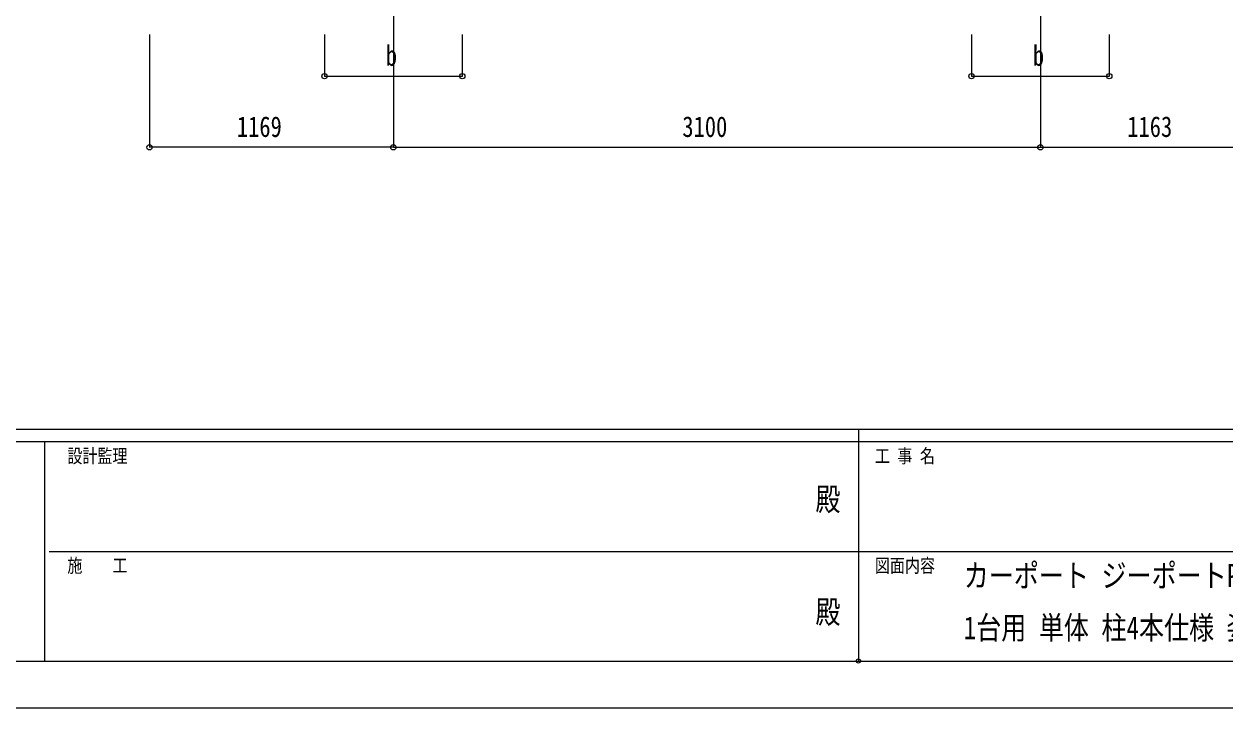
# Model space of a CAD drawing. Units: millimetres, scale not verified. Extents: x -12615 to 12615, y -8910 to 8910.
# Drawn here: x -4013 to 1741, y -8910 to -5632 of the extents above; entities that cross this region are included whole.
import ezdxf
from ezdxf.enums import TextEntityAlignment as Align

# ---------------------------------------------------------------- set-up
doc = ezdxf.new("R2010")
doc.units = ezdxf.units.MM
doc.header["$LTSCALE"] = 40
doc.header["$PDMODE"] = 32
doc.header["$PDSIZE"] = 20
for name, color, linetype in [('0-2_USER1', 3, 'Continuous'), ('0-3_YKK_12', 2, 'Continuous'), ('0-6_YKK_D', 6, 'Continuous'), ('0-7_YKK_ZWAK', 7, 'Continuous')]:
    doc.layers.add(name, color=color, linetype=linetype)
doc.styles.add('ＭＳ ゴシック', font='')
doc.styles.get('ＭＳ ゴシック').set_extended_font_data('MS Gothic')

msp = doc.modelspace()

# ---------------------------------------------------------------- linework, layer by layer
at = {"layer": '0-3_YKK_12'}
for p, q in [((-2243.1, -5332.18), (-2243.1, -5832.18)), ((856.9, -5332.18), (856.9, -5832.18))]:
    msp.add_line(p, q, dxfattribs=at)
at = {"layer": '0-6_YKK_D'}
for p, q in [((-3411.7, -5682.18), (-3411.7, -6224.15)), ((-2573.1, -5682.18), (-2573.1, -5883.18)), ((-2243.1, -5682.18), (-2243.1, -6224.15)), ((-2243.1, -5682.18), (-2243.1, -6224.15)), ((-1913.1, -5682.18), (-1913.1, -5883.18)), ((526.9, -5682.18), (526.9, -5883.18)), ((856.9, -5682.18), (856.9, -6224.15)), ((856.9, -5682.18), (856.9, -6224.15)), ((1186.9, -5682.18), (1186.9, -5883.18)), ((-2573.1, -5882.18), (-1913.1, -5882.18)), ((526.9, -5882.18), (1186.9, -5882.18)), ((-2243.1, -6223.15), (-3411.7, -6223.15)), ((-2243.1, -6223.15), (856.9, -6223.15)), ((856.9, -6223.15), (2020.08, -6223.15))]:
    msp.add_line(p, q, dxfattribs=at)
for centre in [(-2573.1, -5882.18), (-1913.1, -5882.18), (526.9, -5882.18), (1186.9, -5882.18), (-3411.7, -6223.15), (-2243.1, -6223.15), (-2243.1, -6223.15), (856.9, -6223.15), (856.9, -6223.15)]:
    msp.add_circle(centre, 12.75, dxfattribs=at)
at = {"layer": '0-7_YKK_ZWAK'}
for p, q in [((11685.06, -7575), (-11714.94, -7575)), ((-14.94, -7575), (-14.94, -8685)), ((-3914.94, -7635), (-11714.94, -7635)), ((-3914.94, -7635), (-3914.94, -8685)), ((-14.94, -7635), (-3914.94, -7635)), ((3885.06, -7635), (-14.94, -7635)), ((-3892.44, -8160), (-14.94, -8160)), ((-14.94, -8160), (3885.06, -8160)), ((-11714.94, -8685), (-3914.94, -8685)), ((-3914.94, -8685), (-14.94, -8685)), ((-14.94, -8685), (3885.06, -8685))]:
    msp.add_line(p, q, dxfattribs=at)
msp.add_lwpolyline([(-12615, -8910), (12615, -8910), (12615, 8910), (-12615, 8910)], close=True, dxfattribs=at)
msp.add_point((-14.94, -8685), dxfattribs=at)

# ---------------------------------------------------------------- texts
at = {"layer": '0-2_USER1', "style": 'ＭＳ ゴシック', "width": 0.8}
for s, p in [('カーポート ジーポートPro PV 900タイプ\u3000', (489.47, -8363.23)), ('1台用 単体 柱4本仕様 姿図 55-36', (489.47, -8613.23))]:
    msp.add_text(s, height=110, dxfattribs=at).set_placement(p, align=Align.BOTTOM_LEFT)
at = {"layer": '0-6_YKK_D', "style": 'ＭＳ ゴシック', "width": 0.8}
for s, p in [('b', (-2279.1, -5862.18)), ('b', (820.9, -5862.18)), ('1169', (-2993, -6203.15)), ('3100', (-858.7, -6203.15)), ('1163', (1272.89, -6203.15))]:
    msp.add_text(s, height=98.97, dxfattribs=at).set_placement(p, align=Align.BOTTOM_LEFT)
at = {"layer": '0-7_YKK_ZWAK', "style": 'ＭＳ ゴシック', "width": 0.8}
for s, height, p in [('設計監理', 65.98, (-3804.94, -7755)), ('工 事 名', 65.98, (63.81, -7755)), ('殿', 110, (-221, -7997.5)), ('施\u3000\u3000工', 65.98, (-3804.94, -8280)), ('図面内容', 65.98, (63.81, -8280)), ('殿', 110, (-221, -8537.5))]:
    msp.add_text(s, height=height, dxfattribs=at).set_placement(p, align=Align.BOTTOM_LEFT)

doc.saveas('drawing.dxf')
